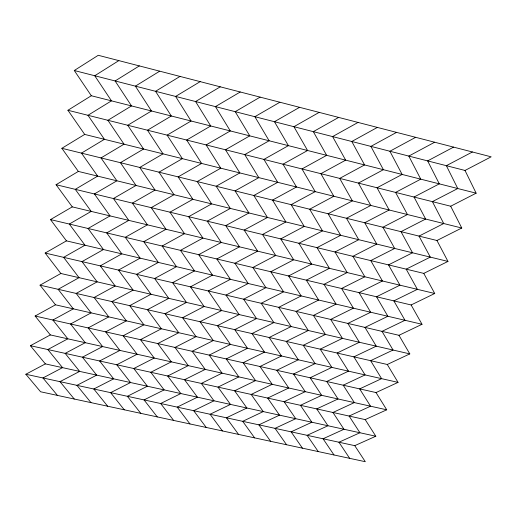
<?xml version="1.0" encoding="UTF-8"?>
<svg xmlns="http://www.w3.org/2000/svg" width="517" height="517" viewBox="0 0 517 517"><rect width="100%" height="100%" fill="white"/><g stroke="black" fill="none" stroke-linecap="round" stroke-linejoin="round"><path stroke-width="0.78" d="M74.274 70.512L98.249 55.293L491.15 156.825L465.009 170.455L74.274 70.512L91.315 95.742L476.144 193.184L465.009 170.455M118.839 60.618L94.74 75.747L111.465 100.847L87.968 115.291L104.415 139.312L81.479 153.122L97.661 176.129L75.275 189.338L91.192 211.395L69.323 224.048L84.995 245.22L63.623 257.343L79.043 277.674L58.143 289.307L73.324 308.849L52.876 320.017L67.83 338.822L47.816 349.544L62.544 367.652L42.95 377.959L57.452 395.408M67.934 110.27L450.682 206.225L461.765 228.016L84.691 134.414L67.934 110.27L91.315 95.742M139.332 65.911L115.11 80.956L131.512 105.92L107.898 120.293L124.041 144.185L101.002 157.918L116.887 180.808L94.391 193.946L110.031 215.899L88.058 228.482L103.458 249.549L81.99 261.615L97.151 281.849L76.154 293.417L91.089 312.875L70.551 323.985L85.26 342.7L65.161 353.376L79.657 371.393L59.978 381.656L74.261 399.027M159.714 71.178L135.376 86.139L151.462 110.974L127.738 125.263L143.571 149.032L120.422 162.693L136.016 185.467L113.423 198.541L128.778 220.378L106.709 232.896L121.838 253.86L100.272 265.861L115.175 286.004L94.088 297.514L108.77 316.876L88.148 327.933L102.618 346.564L82.429 357.182L96.692 375.129L76.93 385.339L90.992 402.627M61.872 148.301L436.949 240.502L447.974 261.421L78.345 171.424L61.872 148.301L84.691 134.414M180 76.419L155.546 91.302L171.314 116.002L147.474 130.213L163.01 153.859L139.758 167.443L155.061 190.101L132.358 203.103L147.442 224.837L125.276 237.29L140.133 258.151L118.471 270.094L133.121 290.14L111.943 301.592L126.381 320.863L105.662 331.862L119.899 350.41L99.626 360.982L113.662 378.838L93.816 389.004L107.659 406.22M200.176 81.634L175.606 96.433L191.07 121.004L167.12 135.137L182.359 158.661L158.997 172.174L174.016 194.715L151.21 207.653L166.022 229.277L143.752 241.665L158.351 262.429L136.591 274.307L150.983 294.257L129.715 305.65L143.913 324.838L123.111 335.779L137.108 354.242L116.752 364.763L130.562 382.541L110.632 392.655L124.254 409.794M56.069 184.705L423.772 273.39L434.739 293.488L72.27 206.878L56.069 184.705L78.345 171.424M220.255 86.824L195.575 101.539L210.729 125.98L186.669 140.036L201.611 163.437L178.139 176.885L192.88 199.31L169.977 212.177L184.511 233.697L162.144 246.021L176.484 266.682L154.628 278.501L168.775 298.354L147.416 309.696L161.369 328.786L140.475 339.682L154.24 358.055L133.806 368.524L147.39 386.225L127.376 396.293L140.786 413.354M240.237 91.987L215.44 106.618L230.291 130.93L206.121 144.915L220.772 168.193L197.197 181.564L211.653 203.885L188.653 216.681L202.916 238.091L180.459 250.357L194.534 270.914L172.588 282.676L186.482 302.432L165.033 313.722L178.746 332.722L157.769 343.566L171.308 361.855L150.783 372.272L164.148 389.889L144.056 399.912L157.246 416.896M50.504 219.589L411.118 304.965L422.021 324.282L66.441 240.864L50.504 219.589L72.27 206.878M260.116 97.125L235.209 111.678L249.756 135.861L225.477 149.768L239.843 172.93L216.164 186.23L230.343 208.435L207.239 221.166L221.237 242.473L198.683 254.674L212.506 275.134L190.469 286.832L204.118 306.497L182.579 317.729L196.053 336.645L174.992 347.43L188.298 365.635L167.689 376.008L180.834 393.547L160.664 403.518L173.641 420.431M279.897 102.23L254.875 116.706L269.124 140.766L244.741 154.596L258.817 177.641L235.041 190.87L248.942 212.965L225.742 225.632L239.481 246.829L216.83 258.965L230.395 279.329L208.267 290.974L221.67 310.543L200.047 321.716L213.282 340.541L192.137 351.276L205.217 369.403L184.53 379.724L197.449 397.185L177.202 407.112L189.972 423.946M45.173 253.052L398.969 335.307L409.8 353.893L60.851 273.487L45.173 253.052L66.441 240.864M299.576 107.316L274.449 121.715L288.402 145.645L263.916 159.404L277.707 182.327L253.828 195.491L267.457 217.47L244.16 230.071L257.634 251.165L234.892 263.243L248.205 283.51L225.987 295.091L239.145 314.569L217.437 325.691L230.44 344.425L209.211 355.114L222.064 373.151L201.3 383.427L213.999 400.804L193.675 410.685L206.231 427.449M319.163 112.383L293.927 126.697L307.583 150.505L282.993 164.186L296.506 186.992L272.53 200.085L285.888 221.955L262.494 234.492L275.703 255.488L252.871 267.502L265.932 287.665L243.63 299.194L256.548 318.582L234.75 329.646L247.52 348.296L226.213 358.927L238.841 376.887L217.993 387.11L230.485 404.417L210.083 414.253L222.426 430.939M40.048 285.171L387.278 364.485L398.045 382.38L55.487 304.81L40.048 285.171L60.851 273.487M338.648 117.417L313.308 131.654L326.673 155.339L301.986 168.943L315.215 191.639L291.142 204.661L304.229 226.427L280.744 238.893L293.695 259.786L270.772 271.742L283.587 291.808L261.195 303.279L273.874 322.569L251.992 333.581L264.536 352.148L243.139 362.727L255.547 380.609L234.621 390.781L246.893 408.01L226.42 417.801L238.557 434.409M358.042 122.426L332.599 136.585L345.673 160.147L320.883 173.686L333.833 196.26L309.664 209.217L322.492 230.866L298.91 243.274L311.609 264.064L288.589 275.955L301.159 295.931L278.682 307.344L291.123 326.544L269.157 337.504L281.474 355.987L259.999 366.514L272.188 384.312L251.184 394.439L263.243 411.584L242.693 421.329L254.623 437.873M35.13 316.029L376.027 392.565L386.722 409.807L50.323 334.926L35.13 316.029L55.487 304.81M377.339 127.415L351.793 141.496L364.582 164.936L339.688 178.397L352.368 200.861L328.101 213.747L340.664 235.293L316.992 247.637L329.432 268.323L306.329 280.156L318.653 300.034L296.092 311.389L308.3 330.505L286.25 341.407L298.335 359.8L276.782 370.282L288.751 387.996L267.67 398.077L279.523 415.151L258.894 424.851L270.624 441.318M396.539 132.378L370.889 146.382L383.401 169.699L358.41 183.089L370.812 205.443L346.455 218.258L358.753 239.701L334.99 251.979L347.185 272.562L323.991 284.337L336.076 304.119L313.425 315.422L325.4 334.447L303.266 345.298L315.131 363.606L293.501 374.037L305.25 391.673L284.091 401.703L295.737 418.699L275.031 428.354L286.56 444.749M30.4 345.699L365.196 419.604L375.814 436.232L45.36 363.89L30.4 345.699L50.323 334.926M415.649 137.315L389.896 151.242L402.123 174.442L377.042 187.761L389.172 209.999L364.718 222.749L376.764 244.082L352.911 256.303L364.853 276.789L341.569 288.499L353.415 308.19L330.68 319.435L342.422 338.37L320.217 349.169L331.856 367.393L310.142 377.772L321.677 395.331L300.448 405.309L311.88 422.234L291.11 431.844L302.439 448.168M434.661 142.227L408.811 156.076L420.76 179.16L395.583 192.408L407.448 214.536L382.903 227.222L394.684 248.451L370.747 260.6L382.438 280.99L359.076 292.648L370.683 312.242L347.863 323.429L359.38 342.273L337.09 353.021L348.503 371.161L326.718 381.494L338.04 398.969L316.734 408.908L327.959 425.756L307.117 435.32L318.246 451.574M25.85 374.25L354.752 445.66L365.299 461.707L40.584 391.77L25.85 374.25L45.36 363.89M453.583 147.112L427.637 160.89L439.308 183.858L414.033 197.035L425.64 219.046L400.998 231.668L412.527 252.794L388.5 264.885L399.951 285.171L376.499 296.771L387.866 316.275L364.97 327.403L376.26 346.164L353.887 356.859L365.086 374.915L343.223 385.197L354.332 402.594L332.954 412.488L343.979 429.259L323.06 438.778L333.988 454.966M472.409 151.979L446.365 165.686L457.771 188.531L432.399 201.636L443.741 223.544L419.016 236.095L430.293 257.117L406.175 269.15L417.381 289.339L393.851 300.881L404.985 320.288L382.005 331.365L393.062 350.035L370.618 360.679L381.598 378.657L359.658 388.887L370.56 406.207L349.111 416.049L359.929 432.755L338.939 442.229L349.673 458.34M450.682 206.225L476.144 193.184M436.949 240.502L461.765 228.016M423.772 273.39L447.974 261.421M411.118 304.965L434.739 293.488M398.969 335.307L422.021 324.282M387.278 364.485L409.8 353.893M376.027 392.565L398.045 382.38M365.196 419.604L386.722 409.807M354.752 445.66L375.814 436.232"/></g></svg>
